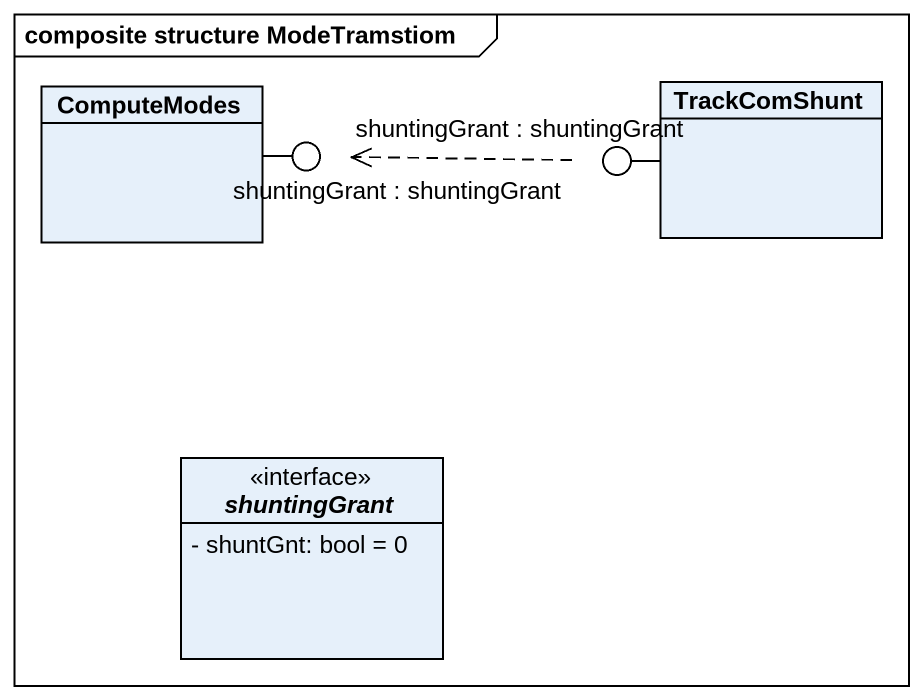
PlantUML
@startuml
mainframe composite structure ModeTramstiom
allowmixing
hide circle
hide empty members
skinparam classAttributeIconSize 0
class ComputeModes
class TrackComShunt
() "shuntingGrant : shuntingGrant" as shuntingGrant
() "shuntingGrant : shuntingGrant" as shuntingGrant_2
interface "shuntingGrant" as shuntingGrant_3 <<interface>> {
  - shuntGnt: bool = 0
}
ComputeModes -right- shuntingGrant
TrackComShunt -left- shuntingGrant_2
shuntingGrant_2 .left.> shuntingGrant
@enduml
